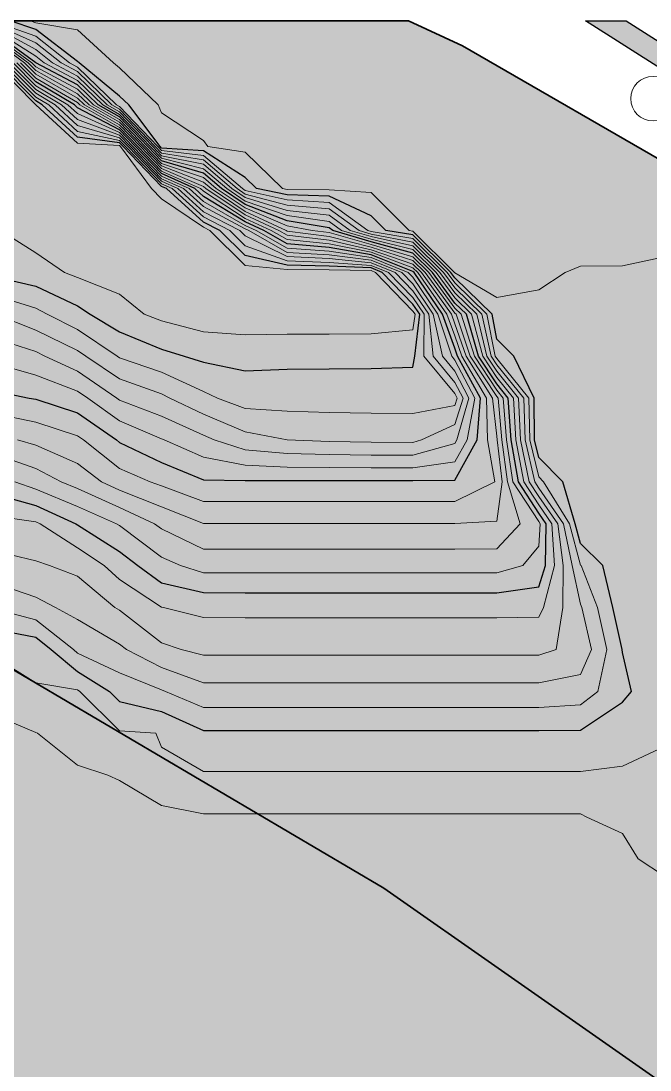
# Model space of a CAD drawing. Header units: inches. Extents: x -3608 to 5502, y -4962 to 4041.
# Drawn here: x -39 to 2243, y 204 to 4012 of the extents above; entities that cross this region are included whole.
import ezdxf

# ---------------------------------------------------------------- set-up
doc = ezdxf.new("R2010")
doc.units = ezdxf.units.IN
doc.header["$MEASUREMENT"] = 0
for name, color, linetype, lineweight in [('A-ANNO-SYMB', 7, 'CONTINUOUS', 25), ('C-BLDG-EXST', 8, 'CONTINUOUS', 35), ('C-BLDG-EXST-PATT', 254, 'CONTINUOUS', 0), ('C-ROAD', 8, 'CONTINUOUS', 25), ('C-TOPO-MAJR', 33, 'CONTINUOUS', 25), ('C-TOPO-MINR', 33, 'CONTINUOUS', 13), ('L-PLNT', 3, 'CONTINUOUS', 18), ('L-PLNT-PATT', 3, 'CONTINUOUS', 0)]:
    doc.layers.add(name, color=color, linetype=linetype, lineweight=lineweight)

msp = doc.modelspace()

# ---------------------------------------------------------------- hatches: boundary and pattern name
at = {"layer": 'A-ANNO-SYMB'}
msp.add_hatch(color=256, dxfattribs=at).paths.add_polyline_path([(-1455.2, 2144.4), (-1457.3, 2141), (2235.9, -100.1), (2238, -96.7), (-1455.2, 2144.4)])
at = {"layer": 'C-BLDG-EXST-PATT'}
h = msp.add_hatch(color=256, dxfattribs=at)
h.paths.add_polyline_path([(-3411.6, 3158.2), (-3177.2, 3413), (-3395.7, 3508.2), (-3099.2, 4012.1), (1367.1, 4012.1), (1562.2, 3922), (2371.8, 3455.3), (3159.9, 2919.6), (3988.2, 2254.5), (4757.4, 1547.4), (4994.2, 1741), (5374.4, 1362.2), (4503.6, 554.1), (4571.4, 394.2), (4613.6, 116.3), (4639.2, -116.6), (5145.3, -416.4), (4857, -869.1), (4773.6, -843.8), (4558, -1205.5), (3843.2, -771.7), (3841.5, -770.8), (3839.7, -770.1), (3837.9, -769.5), (3836, -769.1), (3834.1, -768.9), (3832.1, -768.9), (3830.2, -769.1), (3828.3, -769.4), (3826.4, -770), (3824.7, -770.7), (3823, -771.6), (3821.3, -772.7), (3819.8, -773.9), (3818.5, -775.3), (3817.2, -776.7), (3816.2, -778.3), (2571.1, -2830.1), (2570.2, -2831.8), (2569.4, -2833.6), (2568.8, -2835.4), (2568.4, -2837.3), (2568.2, -2839.3), (2568.2, -2841.2), (2568.4, -2843.1), (2568.8, -2845), (2569.3, -2846.9), (2570.1, -2848.6), (2571, -2850.4), (2572, -2852), (2573.2, -2853.5), (2574.6, -2854.8), (2576.1, -2856.1), (2577.7, -2857.2), (3203.5, -3236.9), (3095, -3389.3), (3172.1, -3434.3), (2973.3, -3810.6), (2699.5, -4283.9), (2294.4, -4021.2), (2082.8, -4091.1), (1801.1, -4161.5), (1563.9, -4200), (1350, -4961.6), (704.6, -4961.6), (782.3, -4723), (417.3, -4595.4), (13.5, -4454.7), (-505.4, -4225.3), (-1210.3, -3887.1), (-1857.4, -3542.7), (-2498, -3134.1), (-3151.3, -2674.8), (-3484.2, -2414.3), (-3484.2, 3050.7), (-3411.6, 3158.2)])
h.paths.add_polyline_path([(-57.4, -1480.5), (1333.3, -1997.5), (2594.4, -58.5), (1277.7, 864.4), (-447, 1880.4), (-1596.4, 2434.5), (-2857.8, 384.6), (-1596.7, -575.5), (-57.4, -1480.5)], flags=0)
h.paths.add_polyline_path([(2653.5, -2622.3), (2655.3, -2623.1), (2657.1, -2623.6), (2659, -2624), (2660.9, -2624.2), (2662.8, -2624.2), (2664.8, -2624), (2666.7, -2623.7), (2668.5, -2623.1), (2670.3, -2622.4), (2672, -2621.5), (2673.6, -2620.4), (2675.1, -2619.2), (2676.5, -2617.9), (2677.7, -2616.4), (2678.8, -2614.8), (3674.9, -973.3), (3675.8, -971.6), (3676.5, -969.9), (3677.1, -968), (3677.5, -966.1), (3677.7, -964.2), (3677.7, -962.3), (3677.5, -960.3), (3677.2, -958.5), (3676.6, -956.6), (3675.9, -954.8), (3675, -953.1), (3673.9, -951.5), (3672.7, -950), (3671.3, -948.6), (3669.9, -947.4), (3668.3, -946.3), (2539.8, -261.5), (2538.1, -260.6), (2536.3, -259.8), (2534.5, -259.3), (2532.6, -258.9), (2530.6, -258.7), (2528.7, -258.7), (2526.8, -258.9), (2524.9, -259.2), (2523, -259.8), (2521.3, -260.5), (2519.5, -261.4), (2517.9, -262.5), (2516.4, -263.7), (2515.1, -265), (2513.8, -266.5), (2512.7, -268.1), (1516.7, -1909.6), (1515.8, -1911.2), (1515, -1913), (1514.4, -1914.9), (1514.1, -1916.8), (1513.9, -1918.7), (1513.8, -1920.6), (1514, -1922.5), (1514.4, -1924.4), (1514.9, -1926.3), (1515.7, -1928.1), (1516.6, -1929.8), (1517.6, -1931.4), (1518.9, -1932.9), (1520.2, -1934.3), (1521.7, -1935.5), (1523.3, -1936.6), (2651.8, -2621.4), (2653.5, -2622.3)], flags=0)
at = {"layer": 'C-ROAD'}
msp.add_hatch(color=256, dxfattribs=at).paths.add_polyline_path([(4179.5, 2757.8), (4794.2, 2381.6), (4797.7, 2379.1), (4801, 2376.3), (5093.5, 2092.2), (5096.3, 2089.2), (5098.7, 2085.9), (5406.8, 1626.9), (5489.6, 1536.7), (5489.6, 1420.2), (5346.8, 1575.9), (5344.9, 1578.2), (5343.1, 1580.6), (5035.7, 2038.6), (4749.3, 2316.7), (4138.6, 2690.6), (3308.1, 3186.4), (3307.1, 3187), (2009.5, 4012.1), (2156.2, 4012.1), (3348.9, 3253.8), (4179.1, 2758.1), (4179.5, 2757.8)])
at = {"layer": 'L-PLNT-PATT'}
for points in [[(-3411.6, 3158.2), (-3177.2, 3413), (-3395.7, 3508.2), (-3099.2, 4012.1), (1367.1, 4012.1), (1562.2, 3922), (2371.8, 3455.3), (3159.9, 2919.6), (3988.2, 2254.5), (4757.4, 1547.4), (4994.2, 1741), (5374.4, 1362.2), (4503.6, 554.1), (4571.4, 394.2), (4613.6, 116.3), (4639.2, -116.6), (5145.3, -416.4), (4857, -869.1), (4773.6, -843.8), (4549.3, -1220.1), (4466, -1175.5), (4280.4, -1501.1), (3344.9, -3025.7), (3203.9, -3236.4), (3095, -3389.3), (3172.1, -3434.3), (2973.3, -3810.6), (2699.5, -4283.9), (2294.4, -4021.2), (2082.8, -4091.1), (1801.1, -4161.5), (1563.9, -4200), (1350, -4961.6), (704.6, -4961.6), (782.3, -4723), (417.3, -4595.4), (13.5, -4454.7), (-505.4, -4225.3), (-1210.3, -3887.1), (-1857.4, -3542.7), (-2498, -3134.1), (-3151.3, -2674.8), (-3484.2, -2414.3), (-3484.2, 3050.7), (-3411.6, 3158.2)], [(-1468.3, 2400.4), (-2688.5, 389.6), (1250.9, -2000.9), (2471.1, 9.8), (-1468.3, 2400.4)], [(2338.9, -78.2), (1261.8, -1839.3), (-2556.4, 477.6), (-1479.2, 2238.3), (2338.9, -78.2)], [(81.5, 1207.2), (-914.5, -434.2), (-760.6, -527.6), (235.4, 1113.8), (81.5, 1207.2)], [(389.3, 1020.4), (-606.7, -621), (-452.9, -714.4), (543.2, 927), (389.3, 1020.4)], [(697.1, 833.7), (-299, -807.8), (-145.1, -901.1), (851, 740.3), (697.1, 833.7)], [(1004.8, 646.9), (8.8, -994.5), (162.7, -1087.9), (1158.7, 553.5), (1004.8, 646.9)], [(1312.6, 460.1), (316.6, -1181.3), (470.4, -1274.7), (1466.5, 366.8), (1312.6, 460.1)], [(1620.4, 273.4), (624.3, -1368), (778.2, -1461.4), (1774.3, 180), (1620.4, 273.4)]]:
    msp.add_hatch(color=256, dxfattribs=at).paths.add_polyline_path(points)

# ---------------------------------------------------------------- linework, layer by layer
at = {"layer": 'C-BLDG-EXST'}
msp.add_lwpolyline([(2294.4, -4021.2), (2082.8, -4091.1), (1801.1, -4161.5), (1563.9, -4200), (1350, -4961.6), (704.6, -4961.6), (782.3, -4723), (417.3, -4595.4), (13.5, -4454.7), (-505.4, -4225.3), (-1210.3, -3887.1), (-1857.4, -3542.7), (-2498, -3134.1), (-3151.3, -2674.8), (-3484.2, -2414.3), (-3484.2, 3050.7), (-3411.6, 3158.2), (-3411.6, 3158.2), (-3177.2, 3413), (-3395.7, 3508.2), (-3099.2, 4012.1), (1367.1, 4012.1), (1562.2, 3922), (2371.8, 3455.3)], dxfattribs=at)
msp.add_lwpolyline([(-57.4, -1480.5), (1333.3, -1997.5), (2594.4, -58.5), (1277.7, 864.4), (-447, 1880.4), (-1596.4, 2434.5), (-2857.8, 384.6), (-1596.7, -575.5), (-57.4, -1480.5)], close=True, dxfattribs=at)
at = {"layer": 'C-ROAD'}
msp.add_lwpolyline([(4179.5, 2757.8), (4794.2, 2381.6), (4797.7, 2379.1), (4801, 2376.3), (5093.5, 2092.2), (5096.3, 2089.2), (5098.7, 2085.9), (5406.8, 1626.9), (5489.6, 1536.7), (5489.6, 1420.2), (5346.8, 1575.9), (5344.9, 1578.2), (5343.1, 1580.6), (5035.7, 2038.6), (4749.3, 2316.7), (4138.6, 2690.6), (3308.1, 3186.4), (3307.1, 3187), (2009.5, 4012.1), (2156.2, 4012.1), (3348.9, 3253.8), (4179.1, 2758.1), (4179.5, 2757.8)], close=True, dxfattribs=at)
at = {"layer": 'C-TOPO-MAJR'}
for points in [[(-138, 1803.9), (14.1, 1775.1), (70.5, 1730.7), (166.2, 1650.7), (281.4, 1578.6), (318.3, 1541.7), (470.4, 1504.9), (622.5, 1436.7), (774.6, 1436.7), (926.7, 1436.7), (1078.8, 1436.7), (1230.9, 1436.7), (1383, 1436.7), (1535.1, 1436.7), (1687.2, 1436.7), (1839.3, 1436.7), (1991.4, 1437.8), (2143.5, 1539.3), (2176.1, 1578.6), (2143.5, 1719.9), (2142.4, 1730.7), (2107.8, 1882.8), (2071.7, 2034.9), (1991.4, 2115.2), (1972, 2187), (1927.2, 2339.1), (1839.3, 2427), (1823.8, 2491.2), (1822.2, 2643.3), (1749.4, 2795.4), (1687.2, 2857.6), (1670.1, 2947.5), (1535.1, 3079.9), (1520.7, 3099.6), (1383, 3236.2), (1284.4, 3251.7), (1230.9, 3304.8), (1078.8, 3376.6), (926.7, 3381.5), (815.2, 3403.8), (774.6, 3443.6), (622.5, 3540.2), (470.4, 3550.9), (465.6, 3555.9), (351.7, 3708), (318.3, 3739.7), (171.3, 3860), (166.2, 3864.8), (14.1, 3981), (-78.6, 4012.1)], [(-138, 2295), (14.1, 2253.7), (160.2, 2187), (166.2, 2183.1), (318.3, 2086.5), (385.1, 2034.9), (470.4, 1972.6), (622.5, 1936.8), (774.6, 1936.4), (926.7, 1936.4), (1078.8, 1936.4), (1230.9, 1936.4), (1383, 1936.4), (1535.1, 1936.4), (1687.2, 1936.4), (1839.3, 1957.9), (1864.1, 2034.9), (1866, 2187), (1839.3, 2225.2), (1765.3, 2339.1), (1739.2, 2491.2), (1728.9, 2643.3), (1687.2, 2694.8), (1620.9, 2795.4), (1576.7, 2947.5), (1535.1, 2988.3), (1453.7, 3099.6), (1383, 3169.7), (1230.9, 3210.3), (1092.1, 3251.7), (1078.8, 3261.4), (926.7, 3286.8), (774.6, 3346), (688.3, 3403.8), (622.5, 3459.8), (470.4, 3504.5), (420.8, 3555.9), (318.3, 3663.7), (240.6, 3708), (166.2, 3780.3), (14.1, 3859.9), (14, 3860), (-138, 3970.6)], [(-138, 2669.7), (-9.3, 2643.3), (14.1, 2639.3), (166.2, 2589.2), (307.3, 2491.2), (318.3, 2482.5), (470.4, 2409), (622.5, 2346.9), (774.6, 2344.4), (926.7, 2343.8), (1078.8, 2343.6), (1230.9, 2343.6), (1383, 2343.5), (1535.1, 2345.5), (1616, 2491.2), (1628.5, 2643.3), (1545, 2795.4), (1535.1, 2824.4), (1489.6, 2947.5), (1386.7, 3099.6), (1383, 3103.3), (1230.9, 3162.9), (1078.8, 3189.8), (926.7, 3203), (841.4, 3251.7), (774.6, 3282.8), (622.5, 3375.4), (591.2, 3403.8), (470.4, 3458.1), (376, 3555.9), (318.3, 3616.6), (166.2, 3697.1), (154.4, 3708), (14.1, 3791), (-54.4, 3860)], [(-138, 3084.9), (14.1, 3049.9), (166.2, 2977.5), (211.7, 2947.5), (318.3, 2883.2), (470.4, 2821.3), (553, 2795.4), (622.5, 2773), (774.6, 2742.5), (926.7, 2747.7), (1078.8, 2749.8), (1230.9, 2750.7), (1383, 2755.9), (1389.4, 2795.4), (1407.3, 2947.5), (1383, 2983.8), (1270.9, 3099.6), (1230.9, 3115.5), (1078.8, 3122.3), (926.7, 3125.7), (774.6, 3160.3), (682, 3251.7), (622.5, 3282.1), (488.2, 3403.8), (470.4, 3411.8), (331.2, 3555.9), (318.3, 3569.4), (166.2, 3590), (37.8, 3708), (14.1, 3722), (-122.8, 3860)]]:
    msp.add_lwpolyline(points, dxfattribs=at)
at = {"layer": 'C-TOPO-MINR'}
for points in [[(-138, 1877.9), (14.1, 1838), (150.6, 1730.7), (166.2, 1717.7), (318.3, 1645.2), (470.4, 1584.4), (484.7, 1578.6), (622.5, 1520.2), (774.6, 1520.2), (926.7, 1520.2), (1078.8, 1520.2), (1230.9, 1520.2), (1383, 1520.2), (1535.1, 1520.2), (1687.2, 1520.2), (1839.3, 1520.2), (1991.4, 1530.2), (2053.8, 1578.6), (2086.7, 1730.7), (2051.9, 1882.8), (1993.2, 2034.9), (1991.4, 2036.7), (1950.8, 2187), (1857.1, 2339.1), (1839.3, 2356.9), (1806.9, 2491.2), (1803.5, 2643.3), (1687.2, 2786.9), (1681.6, 2795.4), (1651.4, 2947.5), (1535.1, 3061.6), (1507.3, 3099.6), (1383, 3222.9), (1230.9, 3248.2), (1219.2, 3251.7), (1078.8, 3353.6), (926.7, 3362.5), (774.6, 3396.5), (763.8, 3403.8), (622.5, 3524.1), (470.4, 3541.6), (456.6, 3555.9), (318.3, 3701.5), (306.9, 3708), (166.2, 3844.6), (136.7, 3860), (14.1, 3956.8), (-138, 4010.4)], [(-138, 1972.9), (14.1, 1920.1), (85.4, 1882.8), (166.2, 1838.9), (318.3, 1750.2), (343.1, 1730.7), (470.4, 1664.9), (622.5, 1609), (774.6, 1609), (926.7, 1609), (1078.8, 1609), (1230.9, 1609), (1383, 1609), (1535.1, 1609), (1687.2, 1609), (1839.3, 1609), (1991.4, 1639.5), (2031.1, 1730.7), (1996.1, 1882.8), (1991.4, 1894.8), (1960.1, 2034.9), (1929.6, 2187), (1839.3, 2316.4), (1824.6, 2339.1), (1790, 2491.2), (1784.9, 2643.3), (1687.2, 2763.9), (1666.4, 2795.4), (1632.7, 2947.5), (1535.1, 3043.3), (1493.9, 3099.6), (1383, 3209.6), (1230.9, 3238.7), (1187.4, 3251.7), (1078.8, 3330.5), (926.7, 3343.6), (774.6, 3383.9), (744.9, 3403.8), (622.5, 3508), (470.4, 3532.3), (447.7, 3555.9), (318.3, 3692), (290.3, 3708), (166.2, 3828.5), (106, 3860), (14.1, 3932.6), (-138, 4000.4)], [(2295.6, 3156.3), (2143.5, 3123.7), (1991.4, 3121.8), (1934.7, 3099.6), (1839.3, 3035.8), (1687.2, 3008.2), (1535.1, 3098.2), (1534.1, 3099.6), (1383, 3249.5), (1369.2, 3251.7), (1230.9, 3389), (1078.8, 3399.7), (926.7, 3400.4), (909.9, 3403.8), (774.6, 3536.3), (639, 3555.9), (622.5, 3577.7), (470.4, 3679.3), (458.8, 3708), (318.3, 3841.6), (295.7, 3860), (166.2, 3980.5), (14.1, 4005.3), (-6.4, 4012.1)], [(-138, 2089.2), (14.1, 2052.2), (64.5, 2034.9), (166.2, 1996.5), (301.7, 1882.8), (318.3, 1872.7), (470.4, 1754.4), (542.2, 1730.7), (622.5, 1710.1), (774.6, 1710.1), (926.7, 1710.1), (1078.8, 1710.1), (1230.9, 1710.1), (1383, 1710.1), (1535.1, 1710.1), (1687.2, 1710.1), (1839.3, 1710.1), (1902.4, 1730.7), (1926.8, 1882.8), (1928.1, 2034.9), (1908.4, 2187), (1839.3, 2286), (1804.8, 2339.1), (1773.1, 2491.2), (1766.2, 2643.3), (1687.2, 2740.9), (1651.3, 2795.4), (1614.1, 2947.5), (1535.1, 3024.9), (1480.5, 3099.6), (1383, 3196.3), (1230.9, 3229.2), (1155.6, 3251.7), (1078.8, 3307.5), (926.7, 3324.7), (774.6, 3371.3), (726, 3403.8), (622.5, 3491.9), (470.4, 3523.1), (438.7, 3555.9), (318.3, 3682.6), (273.8, 3708), (166.2, 3812.4), (75.3, 3860), (14.1, 3908.3), (-138, 3990.5)], [(-138, 2215.4), (14.1, 2194.3), (30.2, 2187), (166.2, 2099.5), (262.3, 2034.9), (318.3, 1984.9), (470.4, 1883.9), (477.8, 1882.8), (622.5, 1846.3), (774.6, 1845.5), (926.7, 1845.5), (1078.8, 1845.5), (1230.9, 1845.5), (1383, 1845.5), (1535.1, 1845.5), (1687.2, 1845.5), (1839.3, 1847.5), (1856.2, 1882.8), (1896.1, 2034.9), (1887.2, 2187), (1839.3, 2255.6), (1785, 2339.1), (1756.1, 2491.2), (1747.6, 2643.3), (1687.2, 2717.8), (1636.1, 2795.4), (1595.4, 2947.5), (1535.1, 3006.6), (1467.1, 3099.6), (1383, 3183), (1230.9, 3219.7), (1123.9, 3251.7), (1078.8, 3284.4), (926.7, 3305.8), (774.6, 3358.6), (707.2, 3403.8), (622.5, 3475.9), (470.4, 3513.8), (429.7, 3555.9), (318.3, 3673.2), (257.2, 3708), (166.2, 3796.4), (44.6, 3860), (14.1, 3884.1), (-138, 3980.5)], [(-61.3, 2339.1), (14.1, 2313), (166.2, 2249.5), (307.7, 2187), (318.3, 2180.3), (470.4, 2065.5), (539.5, 2034.9), (622.5, 2009), (774.6, 2008.6), (926.7, 2008.6), (1078.8, 2008.6), (1230.9, 2008.6), (1383, 2008.6), (1535.1, 2008.6), (1687.2, 2008.6), (1781.5, 2034.9), (1839.3, 2105.2), (1844.8, 2187), (1839.3, 2194.8), (1745.5, 2339.1), (1722.3, 2491.2), (1710.3, 2643.3), (1687.2, 2671.8), (1605.7, 2795.4), (1558.1, 2947.5), (1535.1, 2970), (1440.3, 3099.6), (1383, 3156.4), (1230.9, 3200.8), (1078.8, 3243.8), (1017.5, 3251.7), (926.7, 3267.9), (774.6, 3333.3), (669.4, 3403.8), (622.5, 3443.7), (470.4, 3495.2), (411.8, 3555.9), (318.3, 3654.3), (224.1, 3708), (166.2, 3764.2), (14.1, 3846.1), (0.3, 3860), (-138, 3960.6)], [(-138, 2440.5), (14.1, 2387.1), (106, 2339.1), (166.2, 2315), (318.3, 2245.5), (445.4, 2187), (470.4, 2168.2), (622.5, 2094.8), (774.6, 2094.5), (926.7, 2094.5), (1078.8, 2094.5), (1230.9, 2094.5), (1383, 2094.5), (1535.1, 2094.5), (1687.2, 2096.5), (1772, 2187), (1725.8, 2339.1), (1705.4, 2491.2), (1691.6, 2643.3), (1687.2, 2648.8), (1590.5, 2795.4), (1539.4, 2947.5), (1535.1, 2951.7), (1426.9, 3099.6), (1383, 3143.2), (1230.9, 3191.3), (1078.8, 3230.3), (926.7, 3249.5), (922.8, 3251.7), (774.6, 3320.7), (650.5, 3403.8), (622.5, 3427.6), (470.4, 3486), (402.9, 3555.9), (318.3, 3644.9), (207.5, 3708), (166.2, 3748.1), (14.1, 3832.3), (-13.4, 3860), (-138, 3950.7)], [(-52.4, 2491.2), (14.1, 2472.8), (166.2, 2405.4), (252.3, 2339.1), (318.3, 2308.5), (470.4, 2248.8), (622.5, 2188), (774.6, 2188), (926.7, 2188), (1078.8, 2188), (1230.9, 2188), (1383, 2188), (1535.1, 2188), (1687.2, 2196.9), (1706, 2339.1), (1688.5, 2491.2), (1687.2, 2505.3), (1671, 2643.3), (1575.4, 2795.4), (1535.1, 2913.3), (1522.4, 2947.5), (1413.5, 3099.6), (1383, 3129.9), (1230.9, 3181.8), (1078.8, 3216.8), (926.7, 3234), (895.7, 3251.7), (774.6, 3308.1), (631.6, 3403.8), (622.5, 3411.5), (470.4, 3476.7), (393.9, 3555.9), (318.3, 3635.4), (191, 3708), (166.2, 3732), (14.1, 3818.5), (-27.1, 3860), (-138, 3940.7)], [(-138, 2587.7), (14.1, 2556.3), (166.2, 2506.3), (188, 2491.2), (318.3, 2387.8), (428.9, 2339.1), (470.4, 2324.5), (622.5, 2267.4), (774.6, 2267.4), (926.7, 2267.4), (1078.8, 2267.4), (1230.9, 2267.4), (1383, 2267.4), (1535.1, 2267.4), (1680, 2339.1), (1653, 2491.2), (1649.7, 2643.3), (1560.2, 2795.4), (1535.1, 2868.9), (1506, 2947.5), (1400.1, 3099.6), (1383, 3116.6), (1230.9, 3172.4), (1078.8, 3203.3), (926.7, 3218.5), (868.5, 3251.7), (774.6, 3295.4), (622.5, 3394.1), (611.8, 3403.8), (470.4, 3467.4), (384.9, 3555.9), (318.3, 3626), (174.4, 3708), (166.2, 3715.9), (14.1, 3804.8), (-40.7, 3860)], [(-138, 2769.5), (14.1, 2726.3), (166.2, 2668.6), (202.9, 2643.3), (318.3, 2560.2), (470.4, 2495.4), (480, 2491.2), (622.5, 2428.2), (774.6, 2399.9), (926.7, 2392.9), (1078.8, 2390.8), (1230.9, 2389.9), (1383, 2389.5), (1535.1, 2412.1), (1579, 2491.2), (1607.3, 2643.3), (1535.1, 2781.3), (1523.5, 2795.4), (1473.1, 2947.5), (1383, 3081.9), (1365.9, 3099.6), (1230.9, 3153.4), (1078.8, 3176.3), (926.7, 3187.6), (814.3, 3251.7), (774.6, 3270.1), (622.5, 3356.8), (570.6, 3403.8), (470.4, 3448.9), (367, 3555.9), (318.3, 3607.1), (166.2, 3675.7), (131.1, 3708), (14.1, 3777.2), (-68.1, 3860)], [(-138, 2861.1), (14.1, 2811.7), (47.6, 2795.4), (166.2, 2741.4), (308.5, 2643.3), (318.3, 2636.2), (470.4, 2577.1), (622.5, 2508.4), (661.8, 2491.2), (774.6, 2455.3), (926.7, 2442), (1078.8, 2437.9), (1230.9, 2436.2), (1383, 2435.6), (1535.1, 2478.8), (1542, 2491.2), (1586, 2643.3), (1535.1, 2740.7), (1489.9, 2795.4), (1456.7, 2947.5), (1383, 3057.4), (1342.1, 3099.6), (1230.9, 3144), (1078.8, 3162.8), (926.7, 3172.1), (787.1, 3251.7), (774.6, 3257.5), (622.5, 3338.1), (550, 3403.8), (470.4, 3439.6), (358, 3555.9), (318.3, 3597.7), (166.2, 3654.3), (107.8, 3708), (14.1, 3763.4), (-81.8, 3860)], [(-138, 3017.1), (14.1, 2969), (55.5, 2947.5), (166.2, 2892.6), (310.2, 2795.4), (318.3, 2789.9), (470.4, 2736.7), (622.5, 2667.6), (673.5, 2643.3), (774.6, 2604.8), (926.7, 2595.6), (1078.8, 2591), (1230.9, 2588.7), (1383, 2587.7), (1535.1, 2615.9), (1543.5, 2643.3), (1535.1, 2659.4), (1422.9, 2795.4), (1423.8, 2947.5), (1383, 3008.3), (1294.6, 3099.6), (1230.9, 3125), (1078.8, 3135.8), (926.7, 3141.1), (774.6, 3196.3), (718.5, 3251.7), (622.5, 3300.8), (508.8, 3403.8), (470.4, 3421), (340.1, 3555.9), (318.3, 3578.8), (166.2, 3611.4), (61.1, 3708), (14.1, 3735.8), (-109.1, 3860)], [(470.4, 2924), (622.5, 2883.4), (774.6, 2872.7), (926.7, 2874.9), (1078.8, 2875.6), (1230.9, 2876), (1383, 2890.8), (1390.9, 2947.5), (1383, 2959.3), (1247.2, 3099.6), (1230.9, 3106.1), (1078.8, 3108.8), (926.7, 3110.2), (774.6, 3124.3), (645.5, 3251.7), (622.5, 3263.4), (470.4, 3366.7), (434.6, 3403.8), (322.2, 3555.9), (318.3, 3560), (166.2, 3568.6), (14.5, 3708), (14.1, 3708.2), (-136.5, 3860)], [(-132.6, 2947.5), (14.1, 2890), (166.2, 2815.4), (195.9, 2795.4), (318.3, 2713), (470.4, 2658.3), (500.7, 2643.3), (622.5, 2584.6), (774.6, 2520.8), (926.1, 2491.2), (926.7, 2491.1), (1078.8, 2485), (1230.9, 2482.6), (1383, 2481.6), (1413.9, 2491.2), (1535.1, 2547.2), (1564.8, 2643.3), (1535.1, 2700), (1456.4, 2795.4), (1440.2, 2947.5), (1383, 3032.8), (1318.4, 3099.6), (1230.9, 3134.5), (1078.8, 3149.3), (926.7, 3156.6), (774.6, 3232.3), (754.9, 3251.7), (622.5, 3319.4), (529.4, 3403.8), (470.4, 3430.3), (349.1, 3555.9), (318.3, 3588.3), (166.2, 3632.9), (84.5, 3708), (14.1, 3749.6), (-95.5, 3860)], [(-113.6, 3251.7), (14.1, 3170.5), (118.2, 3099.6), (166.2, 3081.1), (318.3, 3020.7), (407.1, 2947.5), (470.4, 2924)], [(-138, 1704.4), (14.1, 1609.9), (166.2, 1583.8), (174.6, 1578.6), (318.3, 1435.2), (449.8, 1426.5), (470.4, 1376.4), (622.5, 1287), (774.6, 1287), (926.7, 1287), (1078.8, 1287), (1230.9, 1287), (1383, 1287), (1535.1, 1287), (1687.2, 1287), (1839.3, 1287), (1991.4, 1287), (2143.5, 1307.4), (2295.6, 1378.1)], [(2295.6, 908.1), (2200.4, 970.2), (2143.5, 1062.3), (2014.2, 1122.3), (1991.4, 1133.5), (1839.3, 1133.5), (1687.2, 1133.5), (1535.1, 1133.5), (1383, 1133.5), (1230.9, 1133.5), (1078.8, 1133.5), (926.7, 1133.5), (774.6, 1133.5), (622.5, 1133.5), (470.4, 1163.7), (318.3, 1255.5), (275.4, 1274.4), (166.2, 1310.4), (20.6, 1426.5), (14.1, 1429.3), (-138, 1492.8)]]:
    msp.add_lwpolyline(points, dxfattribs=at)
at = {"layer": 'L-PLNT'}
msp.add_circle((2253.9, 3730.3), 80.7, dxfattribs=at)

doc.saveas('drawing.dxf')
